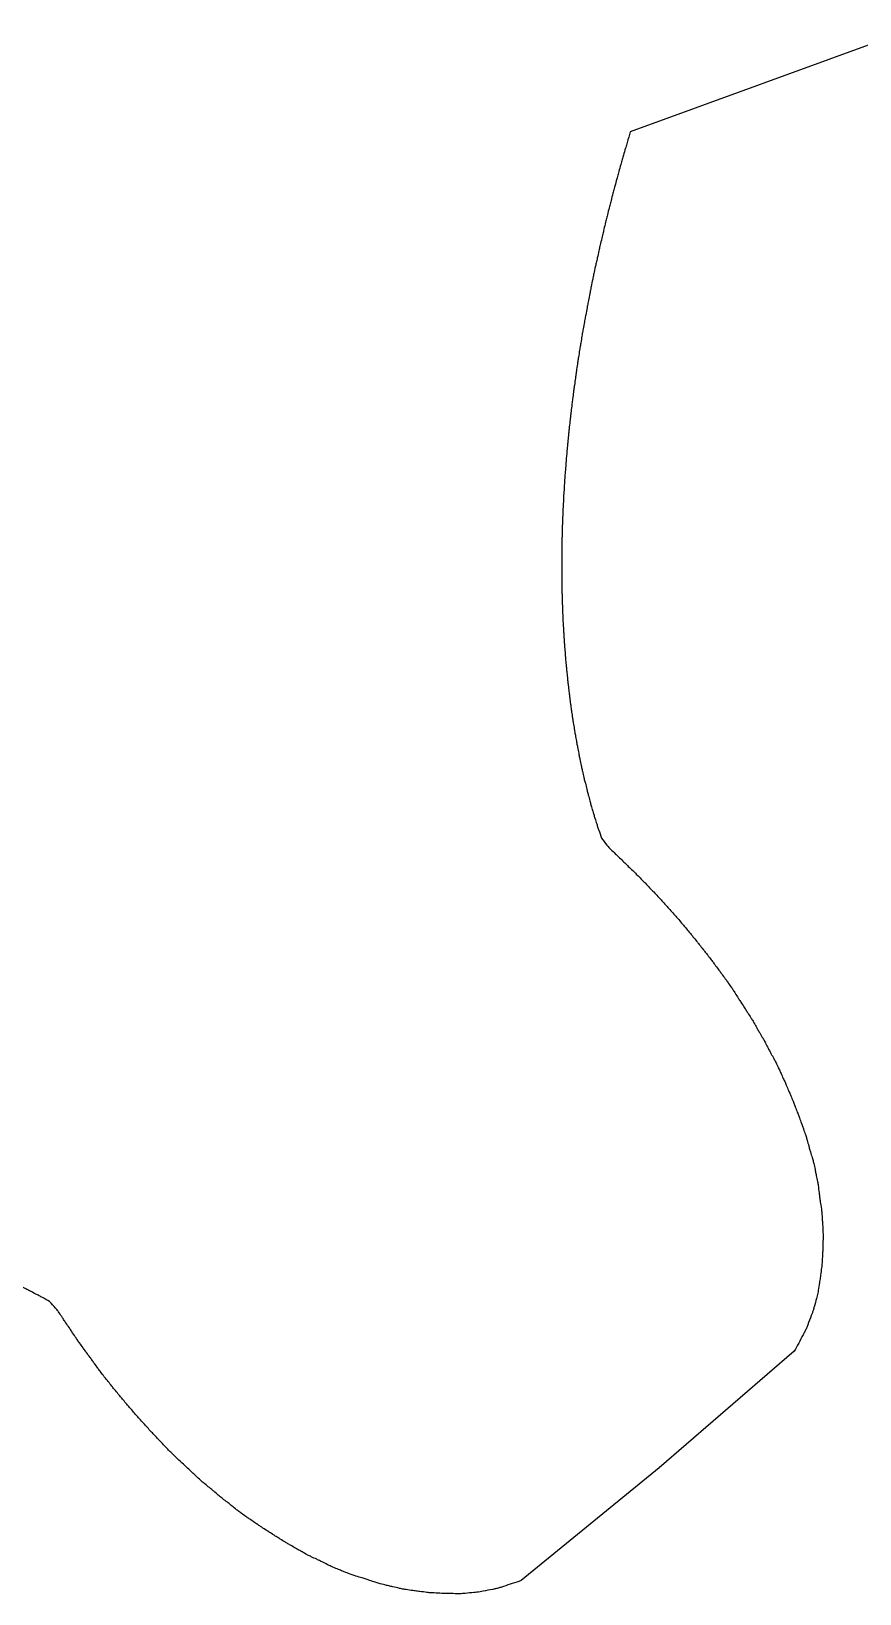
# Model space of a CAD drawing. Header units: millimetres. Extents: x -30 to 50.3, y -44.8 to 28.9.
# Drawn here: x -18.15 to -9.36, y 12.36 to 28.92 of the extents above; entities that cross this region are included whole.
import ezdxf

# ---------------------------------------------------------------- set-up
doc = ezdxf.new("R2010")
doc.units = ezdxf.units.MM

msp = doc.modelspace()

# ---------------------------------------------------------------- linework, layer by layer
at = {"color": 7, "linetype": 'Continuous', "lineweight": 25}
for p, q in [((-8.869, 28.921), (-11.796, 27.855)), ((-10.057, 14.927), (-11.49, 13.693)), ((-11.49, 13.693), (-12.954, 12.496))]:
    msp.add_line(p, q, dxfattribs=at)
for points, knots in [([(-11.796, 27.855), (-11.807, 27.817), (-11.819, 27.778), (-11.83, 27.74), (-11.833, 27.731), (-11.838, 27.714), (-11.845, 27.689), (-11.85, 27.671), (-11.853, 27.663), (-11.86, 27.637), (-11.868, 27.612), (-11.875, 27.586), (-11.877, 27.578), (-11.882, 27.56), (-11.89, 27.535), (-11.894, 27.518), (-11.897, 27.509), (-11.904, 27.484), (-11.911, 27.458), (-11.918, 27.433), (-11.921, 27.424), (-11.925, 27.407), (-11.932, 27.381), (-11.937, 27.364), (-11.939, 27.356), (-11.946, 27.33), (-11.953, 27.305), (-11.96, 27.279), (-11.962, 27.271), (-11.967, 27.254), (-11.974, 27.228), (-11.978, 27.211), (-11.98, 27.203), (-11.987, 27.177), (-11.994, 27.152), (-12, 27.126), (-12.002, 27.118), (-12.007, 27.101), (-12.013, 27.075), (-12.018, 27.058), (-12.02, 27.05), (-12.026, 27.025), (-12.033, 26.999), (-12.039, 26.974), (-12.041, 26.965), (-12.045, 26.948), (-12.052, 26.923), (-12.056, 26.906), (-12.058, 26.897), (-12.064, 26.872), (-12.07, 26.847), (-12.076, 26.821), (-12.078, 26.813), (-12.082, 26.796), (-12.088, 26.771), (-12.092, 26.754), (-12.094, 26.745), (-12.1, 26.72), (-12.106, 26.695), (-12.112, 26.669), (-12.114, 26.661), (-12.118, 26.644), (-12.124, 26.619), (-12.128, 26.602), (-12.129, 26.593), (-12.135, 26.568), (-12.141, 26.543), (-12.146, 26.518), (-12.148, 26.509), (-12.152, 26.492), (-12.158, 26.467), (-12.161, 26.45), (-12.163, 26.442), (-12.169, 26.417), (-12.174, 26.392), (-12.179, 26.366), (-12.181, 26.358), (-12.185, 26.341), (-12.19, 26.316), (-12.194, 26.299), (-12.195, 26.291), (-12.2, 26.266), (-12.206, 26.24), (-12.211, 26.215), (-12.212, 26.207), (-12.216, 26.19), (-12.221, 26.165), (-12.224, 26.148), (-12.226, 26.14), (-12.231, 26.115), (-12.236, 26.09), (-12.241, 26.065), (-12.242, 26.056), (-12.246, 26.04), (-12.25, 26.015), (-12.253, 25.998), (-12.255, 25.99), (-12.26, 25.965), (-12.264, 25.94), (-12.269, 25.915), (-12.271, 25.906), (-12.274, 25.89), (-12.278, 25.865), (-12.281, 25.848), (-12.283, 25.84), (-12.287, 25.815), (-12.292, 25.79), (-12.296, 25.765), (-12.298, 25.756), (-12.3, 25.74), (-12.305, 25.715), (-12.308, 25.698), (-12.309, 25.69), (-12.313, 25.665), (-12.317, 25.64), (-12.321, 25.615), (-12.323, 25.607), (-12.326, 25.59), (-12.33, 25.566), (-12.332, 25.549), (-12.334, 25.541), (-12.338, 25.516), (-12.342, 25.491), (-12.345, 25.466), (-12.347, 25.458), (-12.349, 25.442), (-12.353, 25.417), (-12.356, 25.4), (-12.357, 25.392), (-12.361, 25.367), (-12.364, 25.342), (-12.368, 25.318), (-12.369, 25.309), (-12.372, 25.293), (-12.375, 25.268), (-12.377, 25.252), (-12.379, 25.244), (-12.382, 25.219), (-12.385, 25.194), (-12.389, 25.17), (-12.39, 25.161), (-12.392, 25.145), (-12.396, 25.12), (-12.398, 25.104), (-12.399, 25.096), (-12.402, 25.071), (-12.405, 25.047), (-12.408, 25.022), (-12.409, 25.014), (-12.412, 24.997), (-12.415, 24.973), (-12.417, 24.956), (-12.418, 24.948), (-12.421, 24.924), (-12.423, 24.899), (-12.426, 24.875), (-12.427, 24.867), (-12.429, 24.85), (-12.432, 24.826), (-12.434, 24.81), (-12.435, 24.801), (-12.438, 24.777), (-12.44, 24.752), (-12.443, 24.728), (-12.444, 24.72), (-12.446, 24.704), (-12.448, 24.679), (-12.45, 24.663), (-12.451, 24.655), (-12.453, 24.631), (-12.455, 24.606), (-12.458, 24.582), (-12.459, 24.574), (-12.46, 24.558), (-12.463, 24.533), (-12.464, 24.517), (-12.465, 24.509), (-12.467, 24.485), (-12.469, 24.46), (-12.471, 24.436), (-12.472, 24.428), (-12.474, 24.412), (-12.476, 24.388), (-12.477, 24.372), (-12.478, 24.364), (-12.479, 24.339), (-12.481, 24.315), (-12.483, 24.291), (-12.484, 24.283), (-12.485, 24.267), (-12.487, 24.243), (-12.488, 24.227), (-12.489, 24.219), (-12.49, 24.195), (-12.492, 24.17), (-12.494, 24.146), (-12.494, 24.138), (-12.495, 24.122), (-12.497, 24.098), (-12.498, 24.082), (-12.498, 24.074), (-12.5, 24.05), (-12.501, 24.026), (-12.503, 24.002), (-12.503, 23.994), (-12.504, 23.978), (-12.505, 23.954), (-12.506, 23.939), (-12.506, 23.931), (-12.508, 23.907), (-12.509, 23.883), (-12.51, 23.859), (-12.51, 23.851), (-12.511, 23.835), (-12.512, 23.811), (-12.513, 23.795), (-12.513, 23.787), (-12.514, 23.764), (-12.515, 23.74), (-12.516, 23.716), (-12.516, 23.708), (-12.517, 23.692), (-12.518, 23.669), (-12.518, 23.653), (-12.518, 23.645), (-12.519, 23.621), (-12.519, 23.597), (-12.52, 23.574), (-12.52, 23.566), (-12.521, 23.55), (-12.521, 23.526), (-12.522, 23.511), (-12.522, 23.503), (-12.522, 23.479), (-12.522, 23.456), (-12.523, 23.432), (-12.523, 23.424), (-12.523, 23.408), (-12.523, 23.385), (-12.524, 23.369), (-12.524, 23.361), (-12.524, 23.338), (-12.524, 23.314), (-12.524, 23.291), (-12.524, 23.283), (-12.524, 23.268), (-12.524, 23.244), (-12.524, 23.229), (-12.524, 23.221), (-12.524, 23.197), (-12.524, 23.174), (-12.524, 23.151), (-12.524, 23.143), (-12.523, 23.127), (-12.523, 23.104), (-12.523, 23.088), (-12.523, 23.081), (-12.522, 23.057), (-12.522, 23.034), (-12.522, 23.011), (-12.521, 23.003), (-12.521, 22.988), (-12.521, 22.965), (-12.52, 22.949), (-12.52, 22.941), (-12.519, 22.918), (-12.519, 22.895), (-12.518, 22.872), (-12.518, 22.864), (-12.517, 22.849), (-12.517, 22.826), (-12.516, 22.81), (-12.516, 22.803), (-12.515, 22.78), (-12.514, 22.757), (-12.513, 22.734), (-12.512, 22.726), (-12.512, 22.711), (-12.511, 22.688), (-12.51, 22.672), (-12.51, 22.665), (-12.508, 22.642), (-12.507, 22.619), (-12.506, 22.596), (-12.506, 22.588), (-12.505, 22.573), (-12.503, 22.55), (-12.502, 22.535), (-12.502, 22.528), (-12.5, 22.505), (-12.499, 22.482), (-12.497, 22.459), (-12.497, 22.452), (-12.496, 22.436), (-12.494, 22.414), (-12.493, 22.399), (-12.493, 22.391), (-12.491, 22.368), (-12.489, 22.346), (-12.487, 22.323), (-12.487, 22.316), (-12.486, 22.301), (-12.484, 22.278), (-12.482, 22.263), (-12.482, 22.255), (-12.48, 22.233), (-12.478, 22.21), (-12.475, 22.188), (-12.475, 22.18), (-12.473, 22.165), (-12.471, 22.143), (-12.47, 22.128), (-12.469, 22.121), (-12.467, 22.098), (-12.464, 22.076), (-12.462, 22.053), (-12.461, 22.046), (-12.46, 22.031), (-12.457, 22.009), (-12.455, 21.994), (-12.455, 21.987), (-12.452, 21.964), (-12.449, 21.942), (-12.447, 21.92), (-12.446, 21.912), (-12.444, 21.898), (-12.441, 21.876), (-12.439, 21.861), (-12.438, 21.853), (-12.436, 21.831), (-12.433, 21.809), (-12.43, 21.787), (-12.429, 21.78), (-12.427, 21.765), (-12.424, 21.743), (-12.422, 21.728), (-12.421, 21.721), (-12.417, 21.699), (-12.414, 21.677), (-12.411, 21.655), (-12.41, 21.648), (-12.408, 21.634), (-12.404, 21.612), (-12.402, 21.597), (-12.401, 21.59), (-12.397, 21.568), (-12.394, 21.546), (-12.39, 21.525), (-12.389, 21.517), (-12.387, 21.503), (-12.383, 21.481), (-12.381, 21.467), (-12.379, 21.459), (-12.375, 21.438), (-12.372, 21.416), (-12.368, 21.395), (-12.366, 21.387), (-12.364, 21.373), (-12.36, 21.352), (-12.357, 21.337), (-12.356, 21.33), (-12.352, 21.309), (-12.347, 21.287), (-12.343, 21.266), (-12.342, 21.259), (-12.339, 21.244), (-12.335, 21.223), (-12.332, 21.209), (-12.33, 21.202), (-12.326, 21.18), (-12.321, 21.159), (-12.317, 21.138), (-12.315, 21.131), (-12.312, 21.117), (-12.308, 21.096), (-12.305, 21.082), (-12.303, 21.074), (-12.298, 21.053), (-12.293, 21.032), (-12.288, 21.011), (-12.287, 21.004), (-12.284, 20.99), (-12.279, 20.969), (-12.275, 20.955), (-12.273, 20.948), (-12.268, 20.928), (-12.263, 20.907), (-12.258, 20.886), (-12.256, 20.879), (-12.253, 20.865), (-12.247, 20.844), (-12.244, 20.83), (-12.242, 20.823), (-12.236, 20.803), (-12.231, 20.782), (-12.225, 20.762), (-12.223, 20.755), (-12.22, 20.741), (-12.214, 20.72), (-12.21, 20.707), (-12.208, 20.7), (-12.202, 20.679), (-12.196, 20.659), (-12.19, 20.639), (-12.188, 20.632), (-12.184, 20.618), (-12.178, 20.598), (-12.174, 20.584), (-12.171, 20.578), (-12.165, 20.557), (-12.159, 20.537), (-12.152, 20.517), (-12.15, 20.51), (-12.146, 20.497), (-12.139, 20.477), (-12.135, 20.464), (-12.132, 20.457), (-12.122, 20.427), (-12.112, 20.397), (-12.102, 20.367)], [0, 0, 0, 0, 0.015839, 0.015839, 0.015839, 0.019352, 0.022865, 0.026377, 0.026377, 0.026377, 0.036893, 0.036893, 0.036893, 0.040392, 0.04389, 0.047388, 0.047388, 0.047388, 0.057861, 0.057861, 0.057861, 0.061345, 0.064828, 0.068312, 0.068312, 0.068312, 0.078742, 0.078742, 0.078742, 0.082211, 0.08568, 0.08915, 0.08915, 0.08915, 0.099536, 0.099536, 0.099536, 0.102991, 0.106446, 0.109901, 0.109901, 0.109901, 0.120244, 0.120244, 0.120244, 0.123684, 0.127125, 0.130565, 0.130565, 0.130565, 0.140865, 0.140865, 0.140865, 0.144291, 0.147717, 0.151143, 0.151143, 0.151143, 0.1614, 0.1614, 0.1614, 0.164811, 0.168223, 0.171634, 0.171634, 0.171634, 0.181848, 0.181848, 0.181848, 0.185245, 0.188642, 0.192039, 0.192039, 0.192039, 0.20221, 0.20221, 0.20221, 0.205592, 0.208975, 0.212358, 0.212358, 0.212358, 0.222484, 0.222484, 0.222484, 0.225853, 0.229221, 0.232589, 0.232589, 0.232589, 0.242672, 0.242672, 0.242672, 0.246026, 0.24938, 0.252734, 0.252734, 0.252734, 0.262774, 0.262774, 0.262774, 0.266113, 0.269453, 0.272793, 0.272793, 0.272793, 0.28279, 0.28279, 0.28279, 0.286115, 0.28944, 0.292765, 0.292765, 0.292765, 0.302718, 0.302718, 0.302718, 0.306028, 0.309339, 0.312649, 0.312649, 0.312649, 0.32256, 0.32256, 0.32256, 0.325856, 0.329152, 0.332448, 0.332448, 0.332448, 0.342315, 0.342315, 0.342315, 0.345597, 0.348879, 0.35216, 0.35216, 0.35216, 0.361984, 0.361984, 0.361984, 0.365251, 0.368519, 0.371786, 0.371786, 0.371786, 0.381566, 0.381566, 0.381566, 0.384819, 0.388072, 0.391325, 0.391325, 0.391325, 0.401062, 0.401062, 0.401062, 0.4043, 0.407539, 0.410777, 0.410777, 0.410777, 0.420471, 0.420471, 0.420471, 0.423695, 0.426919, 0.430143, 0.430143, 0.430143, 0.439794, 0.439794, 0.439794, 0.443003, 0.446213, 0.449423, 0.449423, 0.449423, 0.45903, 0.45903, 0.45903, 0.462225, 0.46542, 0.468615, 0.468615, 0.468615, 0.478179, 0.478179, 0.478179, 0.48136, 0.48454, 0.487721, 0.487721, 0.487721, 0.497242, 0.497242, 0.497242, 0.500408, 0.503574, 0.506741, 0.506741, 0.506741, 0.516218, 0.516218, 0.516218, 0.51937, 0.522522, 0.525674, 0.525674, 0.525674, 0.535108, 0.535108, 0.535108, 0.538245, 0.541382, 0.54452, 0.54452, 0.54452, 0.553911, 0.553911, 0.553911, 0.557034, 0.560157, 0.56328, 0.56328, 0.56328, 0.572627, 0.572627, 0.572627, 0.575736, 0.578844, 0.581953, 0.581953, 0.581953, 0.591257, 0.591257, 0.591257, 0.594351, 0.597445, 0.600539, 0.600539, 0.600539, 0.6098, 0.6098, 0.6098, 0.61288, 0.61596, 0.61904, 0.61904, 0.61904, 0.628257, 0.628257, 0.628257, 0.631323, 0.634388, 0.637453, 0.637453, 0.637453, 0.646627, 0.646627, 0.646627, 0.649678, 0.652729, 0.65578, 0.65578, 0.65578, 0.664911, 0.664911, 0.664911, 0.667947, 0.670984, 0.67402, 0.67402, 0.67402, 0.683108, 0.683108, 0.683108, 0.68613, 0.689152, 0.692174, 0.692174, 0.692174, 0.701218, 0.701218, 0.701218, 0.704226, 0.707233, 0.710241, 0.710241, 0.710241, 0.719242, 0.719242, 0.719242, 0.722235, 0.725228, 0.728221, 0.728221, 0.728221, 0.737179, 0.737179, 0.737179, 0.740158, 0.743137, 0.746115, 0.746115, 0.746115, 0.75503, 0.75503, 0.75503, 0.757994, 0.760959, 0.763923, 0.763923, 0.763923, 0.772794, 0.772794, 0.772794, 0.775744, 0.778694, 0.781644, 0.781644, 0.781644, 0.790472, 0.790472, 0.790472, 0.793407, 0.796342, 0.799278, 0.799278, 0.799278, 0.808063, 0.808063, 0.808063, 0.810984, 0.813905, 0.816826, 0.816826, 0.816826, 0.825567, 0.825567, 0.825567, 0.828473, 0.83138, 0.834286, 0.834286, 0.834286, 0.842985, 0.842985, 0.842985, 0.845877, 0.848769, 0.851661, 0.851661, 0.851661, 0.860316, 0.860316, 0.860316, 0.863193, 0.866071, 0.868949, 0.868949, 0.868949, 0.87756, 0.87756, 0.87756, 0.880423, 0.883287, 0.88615, 0.88615, 0.88615, 0.894718, 0.894718, 0.894718, 0.897567, 0.900416, 0.903264, 0.903264, 0.903264, 0.911789, 0.911789, 0.911789, 0.914624, 0.917458, 0.920292, 0.920292, 0.920292, 0.928774, 0.928774, 0.928774, 0.931594, 0.934414, 0.937234, 0.937234, 0.937234, 0.945672, 0.945672, 0.945672, 0.948477, 0.951283, 0.954088, 0.954088, 0.954088, 0.962483, 0.962483, 0.962483, 0.965274, 0.968065, 0.970856, 0.970856, 0.970856, 0.979208, 0.979208, 0.979208, 0.981984, 0.984761, 0.987537, 0.987537, 0.987537, 1, 1, 1, 1]), ([(-12.102, 20.367), (-12.082, 20.343), (-12.063, 20.318), (-12.044, 20.293), (-12.04, 20.288), (-12.031, 20.277), (-12.017, 20.261), (-12.007, 20.252), (-12.002, 20.247), (-11.986, 20.232), (-11.971, 20.217), (-11.955, 20.202), (-11.95, 20.197), (-11.94, 20.188), (-11.924, 20.173), (-11.914, 20.163), (-11.909, 20.158), (-11.894, 20.143), (-11.878, 20.128), (-11.863, 20.113), (-11.858, 20.108), (-11.848, 20.098), (-11.832, 20.083), (-11.822, 20.073), (-11.817, 20.068), (-11.801, 20.054), (-11.786, 20.039), (-11.77, 20.024), (-11.765, 20.019), (-11.755, 20.009), (-11.74, 19.994), (-11.73, 19.984), (-11.725, 19.979), (-11.71, 19.964), (-11.695, 19.949), (-11.68, 19.933), (-11.675, 19.928), (-11.666, 19.918), (-11.651, 19.903), (-11.641, 19.893), (-11.636, 19.888), (-11.622, 19.872), (-11.607, 19.857), (-11.592, 19.841), (-11.588, 19.836), (-11.578, 19.826), (-11.563, 19.811), (-11.553, 19.801), (-11.548, 19.796), (-11.533, 19.78), (-11.518, 19.765), (-11.504, 19.75), (-11.499, 19.745), (-11.489, 19.735), (-11.474, 19.719), (-11.465, 19.709), (-11.46, 19.704), (-11.446, 19.688), (-11.432, 19.672), (-11.418, 19.657), (-11.413, 19.652), (-11.404, 19.641), (-11.39, 19.625), (-11.38, 19.615), (-11.376, 19.61), (-11.362, 19.594), (-11.348, 19.578), (-11.334, 19.562), (-11.329, 19.557), (-11.32, 19.547), (-11.306, 19.531), (-11.297, 19.52), (-11.293, 19.515), (-11.279, 19.499), (-11.265, 19.483), (-11.252, 19.467), (-11.247, 19.462), (-11.238, 19.451), (-11.225, 19.435), (-11.216, 19.424), (-11.211, 19.419), (-11.198, 19.403), (-11.184, 19.387), (-11.171, 19.371), (-11.166, 19.365), (-11.157, 19.355), (-11.144, 19.338), (-11.135, 19.328), (-11.131, 19.322), (-11.118, 19.306), (-11.105, 19.29), (-11.092, 19.274), (-11.087, 19.268), (-11.078, 19.257), (-11.065, 19.241), (-11.057, 19.23), (-11.052, 19.225), (-11.04, 19.208), (-11.027, 19.192), (-11.014, 19.176), (-11.009, 19.17), (-11.001, 19.159), (-10.988, 19.143), (-10.98, 19.132), (-10.975, 19.126), (-10.963, 19.11), (-10.95, 19.093), (-10.937, 19.077), (-10.933, 19.071), (-10.925, 19.06), (-10.912, 19.044), (-10.904, 19.032), (-10.9, 19.027), (-10.887, 19.01), (-10.875, 18.994), (-10.863, 18.977), (-10.858, 18.971), (-10.85, 18.96), (-10.838, 18.944), (-10.83, 18.932), (-10.826, 18.927), (-10.814, 18.91), (-10.801, 18.893), (-10.789, 18.876), (-10.785, 18.871), (-10.777, 18.86), (-10.765, 18.843), (-10.757, 18.831), (-10.753, 18.826), (-10.741, 18.809), (-10.729, 18.792), (-10.717, 18.775), (-10.713, 18.769), (-10.705, 18.758), (-10.694, 18.741), (-10.687, 18.729), (-10.683, 18.723), (-10.672, 18.706), (-10.661, 18.688), (-10.65, 18.671), (-10.647, 18.665), (-10.64, 18.653), (-10.628, 18.636), (-10.621, 18.624), (-10.617, 18.618), (-10.606, 18.601), (-10.594, 18.584), (-10.583, 18.567), (-10.579, 18.561), (-10.571, 18.549), (-10.56, 18.532), (-10.553, 18.52), (-10.549, 18.515), (-10.538, 18.497), (-10.527, 18.48), (-10.516, 18.462), (-10.512, 18.457), (-10.505, 18.445), (-10.494, 18.427), (-10.487, 18.415), (-10.484, 18.409), (-10.474, 18.391), (-10.464, 18.373), (-10.454, 18.355), (-10.451, 18.349), (-10.444, 18.337), (-10.434, 18.319), (-10.426, 18.308), (-10.423, 18.302), (-10.412, 18.284), (-10.402, 18.266), (-10.391, 18.249), (-10.388, 18.243), (-10.381, 18.231), (-10.371, 18.213), (-10.364, 18.201), (-10.361, 18.194), (-10.352, 18.176), (-10.342, 18.158), (-10.333, 18.139), (-10.33, 18.133), (-10.323, 18.121), (-10.314, 18.103), (-10.307, 18.091), (-10.304, 18.085), (-10.294, 18.067), (-10.284, 18.049), (-10.274, 18.031), (-10.27, 18.025), (-10.263, 18.013), (-10.254, 17.994), (-10.248, 17.982), (-10.245, 17.976), (-10.236, 17.957), (-10.228, 17.938), (-10.219, 17.92), (-10.216, 17.913), (-10.21, 17.901), (-10.201, 17.882), (-10.195, 17.87), (-10.193, 17.863), (-10.184, 17.844), (-10.176, 17.825), (-10.167, 17.807), (-10.164, 17.8), (-10.158, 17.788), (-10.15, 17.769), (-10.145, 17.756), (-10.142, 17.75), (-10.134, 17.731), (-10.125, 17.712), (-10.117, 17.692), (-10.115, 17.686), (-10.109, 17.673), (-10.101, 17.654), (-10.096, 17.641), (-10.093, 17.635), (-10.085, 17.616), (-10.077, 17.597), (-10.069, 17.577), (-10.067, 17.571), (-10.062, 17.558), (-10.054, 17.539), (-10.049, 17.526), (-10.046, 17.519), (-10.039, 17.5), (-10.031, 17.48), (-10.024, 17.461), (-10.021, 17.454), (-10.016, 17.441), (-10.009, 17.422), (-10.004, 17.409), (-10.001, 17.402), (-9.994, 17.383), (-9.987, 17.363), (-9.98, 17.343), (-9.977, 17.337), (-9.972, 17.324), (-9.965, 17.304), (-9.961, 17.291), (-9.958, 17.284), (-9.952, 17.264), (-9.945, 17.245), (-9.938, 17.225), (-9.935, 17.218), (-9.931, 17.205), (-9.925, 17.184), (-9.921, 17.171), (-9.919, 17.164), (-9.914, 17.143), (-9.908, 17.123), (-9.903, 17.102), (-9.901, 17.095), (-9.897, 17.081), (-9.892, 17.061), (-9.887, 17.047), (-9.885, 17.041), (-9.879, 17.02), (-9.873, 17), (-9.867, 16.98), (-9.865, 16.973), (-9.86, 16.959), (-9.855, 16.939), (-9.852, 16.925), (-9.85, 16.918), (-9.846, 16.897), (-9.841, 16.876), (-9.836, 16.854), (-9.835, 16.847), (-9.832, 16.833), (-9.827, 16.812), (-9.824, 16.798), (-9.823, 16.791), (-9.819, 16.769), (-9.814, 16.748), (-9.81, 16.726), (-9.809, 16.719), (-9.806, 16.705), (-9.802, 16.683), (-9.8, 16.668), (-9.8, 16.661), (-9.797, 16.638), (-9.794, 16.616), (-9.792, 16.594), (-9.791, 16.586), (-9.789, 16.571), (-9.786, 16.549), (-9.784, 16.534), (-9.783, 16.527), (-9.779, 16.505), (-9.776, 16.483), (-9.772, 16.461), (-9.771, 16.454), (-9.769, 16.439), (-9.766, 16.416), (-9.765, 16.401), (-9.765, 16.394), (-9.763, 16.371), (-9.761, 16.348), (-9.76, 16.325), (-9.759, 16.317), (-9.758, 16.302), (-9.756, 16.278), (-9.756, 16.263), (-9.755, 16.255), (-9.754, 16.232), (-9.753, 16.208), (-9.752, 16.185), (-9.751, 16.177), (-9.751, 16.161), (-9.75, 16.137), (-9.751, 16.121), (-9.751, 16.113), (-9.752, 16.089), (-9.753, 16.064), (-9.753, 16.04), (-9.753, 16.031), (-9.754, 16.015), (-9.755, 15.99), (-9.756, 15.973), (-9.756, 15.965), (-9.758, 15.94), (-9.759, 15.915), (-9.76, 15.89), (-9.761, 15.882), (-9.762, 15.864), (-9.764, 15.839), (-9.766, 15.822), (-9.768, 15.813), (-9.771, 15.787), (-9.774, 15.76), (-9.778, 15.734), (-9.779, 15.725), (-9.781, 15.707), (-9.785, 15.68), (-9.788, 15.663), (-9.789, 15.654), (-9.794, 15.627), (-9.798, 15.6), (-9.802, 15.573), (-9.803, 15.563), (-9.806, 15.544), (-9.813, 15.516), (-9.818, 15.497), (-9.82, 15.488), (-9.829, 15.458), (-9.837, 15.429), (-9.845, 15.399), (-9.848, 15.389), (-9.853, 15.367), (-9.864, 15.336), (-9.872, 15.316), (-9.876, 15.306), (-9.888, 15.273), (-9.901, 15.24), (-9.913, 15.208), (-9.918, 15.195), (-9.927, 15.171), (-9.944, 15.135), (-9.957, 15.112), (-9.963, 15.101), (-9.994, 15.043), (-10.025, 14.985), (-10.057, 14.927)], [0, 0, 0, 0, 0.015023, 0.015023, 0.015023, 0.018404, 0.021784, 0.025165, 0.025165, 0.025165, 0.035491, 0.035491, 0.035491, 0.038927, 0.042364, 0.0458, 0.0458, 0.0458, 0.056094, 0.056094, 0.056094, 0.059531, 0.062968, 0.066406, 0.066406, 0.066406, 0.076734, 0.076734, 0.076734, 0.080161, 0.083588, 0.087015, 0.087015, 0.087015, 0.097251, 0.097251, 0.097251, 0.100658, 0.104066, 0.107473, 0.107473, 0.107473, 0.11768, 0.11768, 0.11768, 0.121089, 0.124498, 0.127907, 0.127907, 0.127907, 0.138153, 0.138153, 0.138153, 0.141552, 0.144952, 0.148352, 0.148352, 0.148352, 0.158508, 0.158508, 0.158508, 0.161889, 0.16527, 0.168651, 0.168651, 0.168651, 0.178782, 0.178782, 0.178782, 0.182155, 0.185528, 0.188901, 0.188901, 0.188901, 0.199008, 0.199008, 0.199008, 0.202373, 0.205738, 0.209104, 0.209104, 0.209104, 0.219188, 0.219188, 0.219188, 0.222546, 0.225904, 0.229262, 0.229262, 0.229262, 0.239325, 0.239325, 0.239325, 0.242676, 0.246028, 0.249379, 0.249379, 0.249379, 0.259422, 0.259422, 0.259422, 0.262767, 0.266112, 0.269457, 0.269457, 0.269457, 0.279482, 0.279482, 0.279482, 0.282821, 0.28616, 0.289499, 0.289499, 0.289499, 0.299508, 0.299508, 0.299508, 0.302841, 0.306175, 0.309509, 0.309509, 0.309509, 0.319502, 0.319502, 0.319502, 0.322831, 0.32616, 0.329489, 0.329489, 0.329489, 0.339469, 0.339469, 0.339469, 0.342789, 0.346108, 0.349427, 0.349427, 0.349427, 0.359371, 0.359371, 0.359371, 0.362687, 0.366004, 0.36932, 0.36932, 0.36932, 0.379278, 0.379278, 0.379278, 0.382595, 0.385913, 0.389231, 0.389231, 0.389231, 0.39918, 0.39918, 0.39918, 0.402493, 0.405806, 0.409119, 0.409119, 0.409119, 0.419055, 0.419055, 0.419055, 0.422368, 0.42568, 0.428992, 0.428992, 0.428992, 0.438931, 0.438931, 0.438931, 0.442243, 0.445555, 0.448868, 0.448868, 0.448868, 0.458813, 0.458813, 0.458813, 0.462126, 0.465439, 0.468753, 0.468753, 0.468753, 0.47869, 0.47869, 0.47869, 0.482005, 0.48532, 0.488635, 0.488635, 0.488635, 0.498601, 0.498601, 0.498601, 0.501925, 0.505249, 0.508573, 0.508573, 0.508573, 0.518554, 0.518554, 0.518554, 0.521884, 0.525214, 0.528544, 0.528544, 0.528544, 0.538543, 0.538543, 0.538543, 0.54188, 0.545217, 0.548554, 0.548554, 0.548554, 0.558576, 0.558576, 0.558576, 0.561922, 0.565267, 0.568612, 0.568612, 0.568612, 0.578661, 0.578661, 0.578661, 0.582015, 0.58537, 0.588725, 0.588725, 0.588725, 0.598804, 0.598804, 0.598804, 0.60217, 0.605535, 0.608901, 0.608901, 0.608901, 0.619015, 0.619015, 0.619015, 0.622415, 0.625815, 0.629214, 0.629214, 0.629214, 0.639513, 0.639513, 0.639513, 0.642929, 0.646345, 0.649762, 0.649762, 0.649762, 0.659964, 0.659964, 0.659964, 0.663401, 0.666837, 0.670273, 0.670273, 0.670273, 0.680705, 0.680705, 0.680705, 0.684195, 0.687685, 0.691175, 0.691175, 0.691175, 0.701687, 0.701687, 0.701687, 0.705245, 0.708804, 0.712362, 0.712362, 0.712362, 0.723219, 0.723219, 0.723219, 0.726812, 0.730405, 0.733998, 0.733998, 0.733998, 0.744702, 0.744702, 0.744702, 0.748335, 0.751969, 0.755602, 0.755602, 0.755602, 0.766718, 0.766718, 0.766718, 0.770448, 0.774179, 0.777909, 0.777909, 0.777909, 0.789177, 0.789177, 0.789177, 0.793025, 0.796873, 0.800721, 0.800721, 0.800721, 0.812557, 0.812557, 0.812557, 0.816541, 0.820524, 0.824508, 0.824508, 0.824508, 0.836573, 0.836573, 0.836573, 0.840718, 0.844863, 0.849009, 0.849009, 0.849009, 0.861832, 0.861832, 0.861832, 0.866161, 0.870491, 0.87482, 0.87482, 0.87482, 0.887977, 0.887977, 0.887977, 0.892629, 0.897281, 0.901933, 0.901933, 0.901933, 0.916731, 0.916731, 0.916731, 0.921999, 0.927267, 0.932535, 0.932535, 0.932535, 0.94938, 0.94938, 0.94938, 0.955694, 0.962008, 0.968322, 0.968322, 0.968322, 1, 1, 1, 1]), ([(-17.956, 15.455), (-17.984, 15.47), (-18.012, 15.485), (-18.039, 15.5), (-18.046, 15.504), (-18.058, 15.511), (-18.076, 15.521), (-18.089, 15.527), (-18.095, 15.53), (-18.114, 15.54), (-18.133, 15.55), (-18.151, 15.56), (-18.158, 15.563), (-18.17, 15.57), (-18.189, 15.579), (-18.202, 15.585), (-18.208, 15.589), (-18.227, 15.598), (-18.246, 15.607), (-18.266, 15.617), (-18.272, 15.62), (-18.285, 15.626), (-18.304, 15.636), (-18.317, 15.642), (-18.323, 15.645), (-18.343, 15.654), (-18.362, 15.663), (-18.381, 15.672), (-18.388, 15.675), (-18.401, 15.681), (-18.42, 15.69), (-18.433, 15.696), (-18.44, 15.698), (-18.46, 15.707), (-18.479, 15.716), (-18.499, 15.725), (-18.505, 15.728), (-18.519, 15.733), (-18.538, 15.742), (-18.552, 15.748), (-18.558, 15.75), (-18.578, 15.759), (-18.598, 15.767), (-18.618, 15.776), (-18.625, 15.778), (-18.638, 15.784), (-18.658, 15.792), (-18.671, 15.798), (-18.678, 15.8), (-18.698, 15.808), (-18.718, 15.817), (-18.738, 15.825), (-18.745, 15.827), (-18.759, 15.833), (-18.779, 15.841), (-18.793, 15.846), (-18.799, 15.849), (-18.82, 15.856), (-18.84, 15.864), (-18.86, 15.872), (-18.867, 15.875), (-18.881, 15.88), (-18.901, 15.887), (-18.915, 15.892), (-18.922, 15.895), (-18.943, 15.903), (-18.963, 15.91), (-18.984, 15.918), (-18.991, 15.92), (-19.004, 15.925), (-19.025, 15.932), (-19.039, 15.937), (-19.046, 15.94), (-19.067, 15.947), (-19.088, 15.954), (-19.108, 15.961), (-19.115, 15.964), (-19.129, 15.969), (-19.15, 15.976), (-19.164, 15.98), (-19.171, 15.983), (-19.192, 15.99), (-19.213, 15.997), (-19.234, 16.004), (-19.241, 16.006), (-19.255, 16.011), (-19.277, 16.017), (-19.291, 16.022), (-19.298, 16.024), (-19.319, 16.031), (-19.34, 16.038), (-19.362, 16.044), (-19.369, 16.046), (-19.383, 16.051), (-19.404, 16.058), (-19.418, 16.062), (-19.426, 16.064), (-19.447, 16.07), (-19.468, 16.077), (-19.49, 16.083), (-19.497, 16.085), (-19.511, 16.09), (-19.533, 16.096), (-19.547, 16.1), (-19.554, 16.102), (-19.576, 16.108), (-19.598, 16.115), (-19.619, 16.121), (-19.627, 16.123), (-19.641, 16.127), (-19.663, 16.133), (-19.677, 16.137), (-19.684, 16.139), (-19.706, 16.145), (-19.728, 16.151), (-19.75, 16.157), (-19.757, 16.159), (-19.772, 16.163), (-19.794, 16.168), (-19.808, 16.172), (-19.816, 16.174), (-19.838, 16.18), (-19.86, 16.185), (-19.882, 16.191), (-19.889, 16.193), (-19.904, 16.197), (-19.926, 16.202), (-19.94, 16.206), (-19.948, 16.208), (-19.97, 16.213), (-19.992, 16.218), (-20.014, 16.224), (-20.022, 16.226), (-20.037, 16.229), (-20.059, 16.235), (-20.074, 16.238), (-20.081, 16.24), (-20.103, 16.245), (-20.126, 16.25), (-20.148, 16.255), (-20.156, 16.257), (-20.171, 16.26), (-20.193, 16.265), (-20.208, 16.269), (-20.215, 16.27), (-20.238, 16.275), (-20.26, 16.28), (-20.283, 16.285), (-20.29, 16.287), (-20.305, 16.29), (-20.328, 16.295), (-20.343, 16.298), (-20.351, 16.299), (-20.373, 16.304), (-20.396, 16.309), (-20.419, 16.313), (-20.426, 16.315), (-20.441, 16.318), (-20.464, 16.323), (-20.479, 16.326), (-20.487, 16.327), (-20.51, 16.332), (-20.533, 16.336), (-20.555, 16.34), (-20.563, 16.342), (-20.578, 16.345), (-20.601, 16.349), (-20.617, 16.352), (-20.624, 16.353), (-20.647, 16.358), (-20.67, 16.362), (-20.693, 16.366), (-20.701, 16.367), (-20.716, 16.37), (-20.739, 16.374), (-20.755, 16.377), (-20.762, 16.378), (-20.786, 16.382), (-20.809, 16.386), (-20.832, 16.39), (-20.84, 16.391), (-20.855, 16.394), (-20.878, 16.398), (-20.894, 16.4), (-20.901, 16.402), (-20.925, 16.405), (-20.948, 16.409), (-20.971, 16.413), (-20.979, 16.414), (-20.995, 16.416), (-21.018, 16.42), (-21.034, 16.422), (-21.041, 16.423), (-21.065, 16.427), (-21.088, 16.43), (-21.112, 16.434), (-21.12, 16.435), (-21.135, 16.437), (-21.159, 16.441), (-21.174, 16.443), (-21.182, 16.444), (-21.206, 16.447), (-21.23, 16.45), (-21.253, 16.454), (-21.261, 16.455), (-21.277, 16.457), (-21.3, 16.46), (-21.316, 16.462), (-21.324, 16.463), (-21.348, 16.466), (-21.372, 16.469), (-21.395, 16.472), (-21.403, 16.473), (-21.419, 16.475), (-21.443, 16.478), (-21.459, 16.48), (-21.467, 16.481), (-21.491, 16.483), (-21.514, 16.486), (-21.538, 16.489), (-21.546, 16.49), (-21.562, 16.492), (-21.586, 16.494), (-21.602, 16.496), (-21.61, 16.497), (-21.634, 16.499), (-21.658, 16.502), (-21.682, 16.504), (-21.69, 16.505), (-21.706, 16.507), (-21.73, 16.509), (-21.746, 16.511), (-21.754, 16.512), (-21.778, 16.514), (-21.803, 16.516), (-21.827, 16.519), (-21.835, 16.519), (-21.851, 16.521), (-21.875, 16.523), (-21.891, 16.524), (-21.899, 16.525), (-21.924, 16.527), (-21.948, 16.529), (-21.972, 16.531), (-21.98, 16.532), (-21.996, 16.533), (-22.021, 16.535), (-22.037, 16.537), (-22.045, 16.537), (-22.07, 16.539), (-22.094, 16.541), (-22.118, 16.543), (-22.126, 16.543), (-22.143, 16.545), (-22.167, 16.546), (-22.184, 16.547), (-22.192, 16.548), (-22.216, 16.549), (-22.241, 16.551), (-22.265, 16.553), (-22.273, 16.553), (-22.29, 16.554), (-22.314, 16.556), (-22.331, 16.557), (-22.339, 16.557), (-22.364, 16.558), (-22.388, 16.56), (-22.413, 16.561), (-22.421, 16.562), (-22.438, 16.563), (-22.462, 16.564), (-22.479, 16.565), (-22.487, 16.565), (-22.512, 16.566), (-22.537, 16.567), (-22.561, 16.568), (-22.57, 16.569), (-22.586, 16.569), (-22.611, 16.57), (-22.628, 16.571), (-22.636, 16.571), (-22.661, 16.572), (-22.686, 16.573), (-22.711, 16.574), (-22.719, 16.574), (-22.736, 16.575), (-22.76, 16.576), (-22.777, 16.576), (-22.785, 16.576), (-22.81, 16.577), (-22.835, 16.578), (-22.86, 16.578), (-22.869, 16.579), (-22.885, 16.579), (-22.911, 16.58), (-22.927, 16.58), (-22.936, 16.58), (-22.961, 16.581), (-22.986, 16.581), (-23.011, 16.581), (-23.019, 16.582), (-23.036, 16.582), (-23.061, 16.582), (-23.078, 16.582), (-23.087, 16.582), (-23.112, 16.583), (-23.137, 16.583), (-23.162, 16.583), (-23.171, 16.583), (-23.188, 16.583), (-23.213, 16.583), (-23.23, 16.583), (-23.238, 16.583), (-23.263, 16.583), (-23.289, 16.583), (-23.314, 16.583), (-23.323, 16.583), (-23.34, 16.583), (-23.365, 16.583), (-23.382, 16.583), (-23.39, 16.583), (-23.416, 16.582), (-23.441, 16.582), (-23.467, 16.582), (-23.475, 16.582), (-23.492, 16.582), (-23.518, 16.581), (-23.535, 16.581), (-23.543, 16.581), (-23.569, 16.58), (-23.594, 16.58), (-23.62, 16.579), (-23.628, 16.579), (-23.645, 16.579), (-23.671, 16.578), (-23.688, 16.578), (-23.697, 16.577), (-23.722, 16.577), (-23.748, 16.576), (-23.774, 16.575), (-23.782, 16.575), (-23.799, 16.575), (-23.825, 16.574), (-23.842, 16.573), (-23.851, 16.573), (-23.877, 16.572), (-23.902, 16.571), (-23.928, 16.57), (-23.937, 16.57), (-23.954, 16.569), (-23.98, 16.568), (-23.997, 16.567), (-24.006, 16.567), (-24.031, 16.565), (-24.057, 16.564), (-24.083, 16.563), (-24.092, 16.563), (-24.109, 16.562), (-24.135, 16.561), (-24.152, 16.56), (-24.161, 16.559), (-24.187, 16.558), (-24.213, 16.556), (-24.239, 16.555), (-24.247, 16.554), (-24.265, 16.554), (-24.291, 16.552), (-24.308, 16.551), (-24.317, 16.55), (-24.343, 16.549), (-24.369, 16.547), (-24.395, 16.545), (-24.404, 16.545), (-24.421, 16.544), (-24.447, 16.542), (-24.465, 16.541), (-24.473, 16.54), (-24.5, 16.538), (-24.526, 16.536), (-24.552, 16.534), (-24.561, 16.534), (-24.578, 16.532), (-24.604, 16.53), (-24.622, 16.529), (-24.63, 16.528), (-24.657, 16.526), (-24.683, 16.524), (-24.709, 16.522), (-24.718, 16.521), (-24.735, 16.52), (-24.762, 16.518), (-24.779, 16.516), (-24.788, 16.515), (-24.814, 16.513), (-24.841, 16.511), (-24.867, 16.508), (-24.876, 16.507), (-24.893, 16.506), (-24.92, 16.503), (-24.937, 16.502), (-24.946, 16.501), (-24.973, 16.498), (-24.999, 16.496), (-25.025, 16.493), (-25.034, 16.492), (-25.052, 16.49), (-25.078, 16.488), (-25.096, 16.486), (-25.105, 16.485), (-25.131, 16.482), (-25.158, 16.479), (-25.184, 16.476), (-25.193, 16.475), (-25.211, 16.474), (-25.238, 16.471), (-25.255, 16.469), (-25.264, 16.468), (-25.304, 16.463), (-25.344, 16.458), (-25.384, 16.454)], [0, 0, 0, 0, 0.012463, 0.012463, 0.012463, 0.015239, 0.018016, 0.020792, 0.020792, 0.020792, 0.029144, 0.029144, 0.029144, 0.031935, 0.034726, 0.037517, 0.037517, 0.037517, 0.045912, 0.045912, 0.045912, 0.048717, 0.051523, 0.054328, 0.054328, 0.054328, 0.062766, 0.062766, 0.062766, 0.065586, 0.068406, 0.071226, 0.071226, 0.071226, 0.079708, 0.079708, 0.079708, 0.082542, 0.085376, 0.088211, 0.088211, 0.088211, 0.096736, 0.096736, 0.096736, 0.099584, 0.102433, 0.105282, 0.105282, 0.105282, 0.11385, 0.11385, 0.11385, 0.116713, 0.119577, 0.12244, 0.12244, 0.12244, 0.131051, 0.131051, 0.131051, 0.133929, 0.136807, 0.139684, 0.139684, 0.139684, 0.148339, 0.148339, 0.148339, 0.151231, 0.154123, 0.157015, 0.157015, 0.157015, 0.165714, 0.165714, 0.165714, 0.16862, 0.171527, 0.174433, 0.174433, 0.174433, 0.183174, 0.183174, 0.183174, 0.186095, 0.189016, 0.191937, 0.191937, 0.191937, 0.200722, 0.200722, 0.200722, 0.203658, 0.206593, 0.209528, 0.209528, 0.209528, 0.218356, 0.218356, 0.218356, 0.221306, 0.224256, 0.227206, 0.227206, 0.227206, 0.236077, 0.236077, 0.236077, 0.239041, 0.242006, 0.24497, 0.24497, 0.24497, 0.253885, 0.253885, 0.253885, 0.256863, 0.259842, 0.262821, 0.262821, 0.262821, 0.271779, 0.271779, 0.271779, 0.274772, 0.277765, 0.280758, 0.280758, 0.280758, 0.289759, 0.289759, 0.289759, 0.292767, 0.295774, 0.298782, 0.298782, 0.298782, 0.307826, 0.307826, 0.307826, 0.310848, 0.31387, 0.316892, 0.316892, 0.316892, 0.32598, 0.32598, 0.32598, 0.329016, 0.332053, 0.335089, 0.335089, 0.335089, 0.34422, 0.34422, 0.34422, 0.347271, 0.350322, 0.353373, 0.353373, 0.353373, 0.362547, 0.362547, 0.362547, 0.365612, 0.368677, 0.371743, 0.371743, 0.371743, 0.38096, 0.38096, 0.38096, 0.38404, 0.38712, 0.3902, 0.3902, 0.3902, 0.399461, 0.399461, 0.399461, 0.402555, 0.405649, 0.408743, 0.408743, 0.408743, 0.418047, 0.418047, 0.418047, 0.421156, 0.424264, 0.427373, 0.427373, 0.427373, 0.43672, 0.43672, 0.43672, 0.439843, 0.442966, 0.446089, 0.446089, 0.446089, 0.45548, 0.45548, 0.45548, 0.458618, 0.461755, 0.464892, 0.464892, 0.464892, 0.474326, 0.474326, 0.474326, 0.477478, 0.48063, 0.483782, 0.483782, 0.483782, 0.493259, 0.493259, 0.493259, 0.496426, 0.499592, 0.502758, 0.502758, 0.502758, 0.512279, 0.512279, 0.512279, 0.51546, 0.51864, 0.521821, 0.521821, 0.521821, 0.531385, 0.531385, 0.531385, 0.53458, 0.537775, 0.54097, 0.54097, 0.54097, 0.550577, 0.550577, 0.550577, 0.553787, 0.556997, 0.560206, 0.560206, 0.560206, 0.569857, 0.569857, 0.569857, 0.573081, 0.576305, 0.579529, 0.579529, 0.579529, 0.589223, 0.589223, 0.589223, 0.592461, 0.5957, 0.598938, 0.598938, 0.598938, 0.608675, 0.608675, 0.608675, 0.611928, 0.615181, 0.618434, 0.618434, 0.618434, 0.628214, 0.628214, 0.628214, 0.631481, 0.634749, 0.638016, 0.638016, 0.638016, 0.64784, 0.64784, 0.64784, 0.651121, 0.654403, 0.657685, 0.657685, 0.657685, 0.667552, 0.667552, 0.667552, 0.670848, 0.674144, 0.67744, 0.67744, 0.67744, 0.687351, 0.687351, 0.687351, 0.690661, 0.693972, 0.697282, 0.697282, 0.697282, 0.707235, 0.707235, 0.707235, 0.71056, 0.713885, 0.71721, 0.71721, 0.71721, 0.727207, 0.727207, 0.727207, 0.730547, 0.733887, 0.737226, 0.737226, 0.737226, 0.747266, 0.747266, 0.747266, 0.75062, 0.753974, 0.757328, 0.757328, 0.757328, 0.767411, 0.767411, 0.767411, 0.770779, 0.774147, 0.777516, 0.777516, 0.777516, 0.787642, 0.787642, 0.787642, 0.791025, 0.794408, 0.79779, 0.79779, 0.79779, 0.807961, 0.807961, 0.807961, 0.811358, 0.814755, 0.818152, 0.818152, 0.818152, 0.828366, 0.828366, 0.828366, 0.831777, 0.835189, 0.8386, 0.8386, 0.8386, 0.848857, 0.848857, 0.848857, 0.852283, 0.855709, 0.859135, 0.859135, 0.859135, 0.869435, 0.869435, 0.869435, 0.872875, 0.876316, 0.879756, 0.879756, 0.879756, 0.890099, 0.890099, 0.890099, 0.893554, 0.897009, 0.900464, 0.900464, 0.900464, 0.91085, 0.91085, 0.91085, 0.91432, 0.917789, 0.921258, 0.921258, 0.921258, 0.931688, 0.931688, 0.931688, 0.935172, 0.938655, 0.942139, 0.942139, 0.942139, 0.952612, 0.952612, 0.952612, 0.95611, 0.959608, 0.963107, 0.963107, 0.963107, 0.973623, 0.973623, 0.973623, 0.977135, 0.980648, 0.984161, 0.984161, 0.984161, 1, 1, 1, 1]), ([(-12.954, 12.496), (-13.016, 12.475), (-13.079, 12.455), (-13.141, 12.434), (-13.154, 12.43), (-13.179, 12.421), (-13.217, 12.411), (-13.242, 12.406), (-13.255, 12.403), (-13.29, 12.397), (-13.324, 12.39), (-13.358, 12.383), (-13.369, 12.381), (-13.39, 12.377), (-13.423, 12.372), (-13.445, 12.37), (-13.456, 12.369), (-13.486, 12.366), (-13.517, 12.364), (-13.547, 12.361), (-13.557, 12.36), (-13.576, 12.358), (-13.605, 12.357), (-13.625, 12.357), (-13.634, 12.357), (-13.662, 12.358), (-13.689, 12.358), (-13.716, 12.359), (-13.725, 12.359), (-13.743, 12.359), (-13.77, 12.36), (-13.788, 12.361), (-13.797, 12.361), (-13.824, 12.363), (-13.85, 12.364), (-13.877, 12.365), (-13.885, 12.365), (-13.903, 12.366), (-13.928, 12.368), (-13.945, 12.37), (-13.954, 12.371), (-13.979, 12.374), (-14.004, 12.377), (-14.029, 12.38), (-14.037, 12.381), (-14.053, 12.383), (-14.078, 12.387), (-14.094, 12.389), (-14.102, 12.39), (-14.127, 12.394), (-14.151, 12.397), (-14.175, 12.401), (-14.183, 12.402), (-14.199, 12.404), (-14.223, 12.409), (-14.238, 12.412), (-14.246, 12.414), (-14.269, 12.419), (-14.291, 12.425), (-14.314, 12.43), (-14.322, 12.432), (-14.337, 12.435), (-14.359, 12.44), (-14.375, 12.444), (-14.382, 12.446), (-14.404, 12.452), (-14.427, 12.457), (-14.449, 12.463), (-14.456, 12.465), (-14.471, 12.469), (-14.493, 12.475), (-14.507, 12.48), (-14.514, 12.482), (-14.535, 12.489), (-14.556, 12.497), (-14.577, 12.504), (-14.584, 12.506), (-14.598, 12.511), (-14.62, 12.518), (-14.634, 12.522), (-14.641, 12.524), (-14.663, 12.531), (-14.684, 12.537), (-14.706, 12.544), (-14.713, 12.546), (-14.727, 12.55), (-14.748, 12.557), (-14.762, 12.563), (-14.769, 12.565), (-14.789, 12.573), (-14.809, 12.581), (-14.83, 12.589), (-14.837, 12.592), (-14.85, 12.597), (-14.87, 12.605), (-14.884, 12.611), (-14.89, 12.614), (-14.91, 12.622), (-14.93, 12.63), (-14.95, 12.638), (-14.957, 12.641), (-14.97, 12.647), (-14.99, 12.656), (-15.002, 12.662), (-15.009, 12.665), (-15.027, 12.675), (-15.046, 12.685), (-15.065, 12.694), (-15.071, 12.697), (-15.084, 12.704), (-15.103, 12.713), (-15.116, 12.719), (-15.123, 12.722), (-15.142, 12.731), (-15.161, 12.74), (-15.181, 12.749), (-15.187, 12.752), (-15.2, 12.758), (-15.219, 12.767), (-15.231, 12.774), (-15.237, 12.778), (-15.256, 12.788), (-15.274, 12.798), (-15.292, 12.809), (-15.298, 12.812), (-15.311, 12.819), (-15.329, 12.829), (-15.341, 12.836), (-15.347, 12.84), (-15.365, 12.85), (-15.383, 12.861), (-15.401, 12.871), (-15.407, 12.875), (-15.419, 12.882), (-15.437, 12.892), (-15.449, 12.9), (-15.455, 12.903), (-15.473, 12.914), (-15.491, 12.925), (-15.509, 12.936), (-15.514, 12.939), (-15.526, 12.947), (-15.544, 12.958), (-15.556, 12.965), (-15.562, 12.969), (-15.579, 12.98), (-15.597, 12.991), (-15.614, 13.002), (-15.62, 13.006), (-15.632, 13.013), (-15.649, 13.024), (-15.661, 13.032), (-15.667, 13.036), (-15.684, 13.047), (-15.702, 13.059), (-15.719, 13.07), (-15.725, 13.074), (-15.736, 13.081), (-15.753, 13.093), (-15.765, 13.101), (-15.771, 13.105), (-15.788, 13.116), (-15.805, 13.128), (-15.822, 13.14), (-15.828, 13.144), (-15.839, 13.151), (-15.856, 13.163), (-15.867, 13.171), (-15.873, 13.175), (-15.89, 13.187), (-15.907, 13.199), (-15.924, 13.211), (-15.929, 13.215), (-15.94, 13.223), (-15.957, 13.235), (-15.968, 13.244), (-15.973, 13.248), (-15.989, 13.261), (-16.005, 13.274), (-16.021, 13.287), (-16.026, 13.292), (-16.037, 13.3), (-16.053, 13.313), (-16.064, 13.322), (-16.07, 13.326), (-16.086, 13.338), (-16.102, 13.351), (-16.119, 13.363), (-16.124, 13.367), (-16.135, 13.376), (-16.151, 13.389), (-16.162, 13.398), (-16.167, 13.402), (-16.182, 13.416), (-16.198, 13.429), (-16.214, 13.443), (-16.219, 13.447), (-16.229, 13.456), (-16.245, 13.469), (-16.256, 13.478), (-16.261, 13.482), (-16.277, 13.495), (-16.293, 13.508), (-16.309, 13.521), (-16.314, 13.526), (-16.325, 13.534), (-16.341, 13.548), (-16.351, 13.557), (-16.356, 13.562), (-16.371, 13.576), (-16.386, 13.59), (-16.402, 13.604), (-16.407, 13.609), (-16.417, 13.618), (-16.432, 13.632), (-16.442, 13.641), (-16.447, 13.646), (-16.462, 13.66), (-16.477, 13.675), (-16.492, 13.689), (-16.497, 13.693), (-16.507, 13.703), (-16.522, 13.717), (-16.532, 13.726), (-16.537, 13.731), (-16.553, 13.745), (-16.568, 13.758), (-16.584, 13.772), (-16.589, 13.777), (-16.599, 13.786), (-16.614, 13.8), (-16.624, 13.81), (-16.629, 13.815), (-16.643, 13.829), (-16.658, 13.844), (-16.672, 13.859), (-16.677, 13.864), (-16.687, 13.873), (-16.702, 13.888), (-16.711, 13.898), (-16.716, 13.903), (-16.73, 13.918), (-16.745, 13.933), (-16.759, 13.948), (-16.764, 13.953), (-16.774, 13.963), (-16.788, 13.978), (-16.798, 13.988), (-16.802, 13.993), (-16.817, 14.008), (-16.831, 14.023), (-16.845, 14.038), (-16.85, 14.043), (-16.859, 14.053), (-16.874, 14.069), (-16.883, 14.079), (-16.888, 14.084), (-16.902, 14.099), (-16.916, 14.115), (-16.93, 14.13), (-16.934, 14.135), (-16.944, 14.145), (-16.958, 14.161), (-16.967, 14.171), (-16.972, 14.176), (-16.986, 14.192), (-16.999, 14.207), (-17.013, 14.223), (-17.018, 14.228), (-17.027, 14.238), (-17.041, 14.254), (-17.05, 14.265), (-17.055, 14.27), (-17.068, 14.286), (-17.082, 14.301), (-17.096, 14.317), (-17.1, 14.322), (-17.109, 14.333), (-17.123, 14.349), (-17.132, 14.36), (-17.137, 14.365), (-17.15, 14.381), (-17.164, 14.397), (-17.177, 14.413), (-17.182, 14.418), (-17.191, 14.429), (-17.204, 14.445), (-17.213, 14.456), (-17.217, 14.461), (-17.231, 14.477), (-17.244, 14.494), (-17.257, 14.51), (-17.262, 14.515), (-17.271, 14.526), (-17.284, 14.542), (-17.293, 14.553), (-17.297, 14.559), (-17.31, 14.575), (-17.323, 14.592), (-17.336, 14.608), (-17.341, 14.613), (-17.35, 14.624), (-17.363, 14.641), (-17.371, 14.652), (-17.376, 14.658), (-17.388, 14.674), (-17.401, 14.691), (-17.414, 14.707), (-17.419, 14.713), (-17.427, 14.724), (-17.44, 14.741), (-17.448, 14.753), (-17.452, 14.758), (-17.465, 14.776), (-17.477, 14.793), (-17.49, 14.81), (-17.494, 14.816), (-17.502, 14.827), (-17.514, 14.845), (-17.523, 14.856), (-17.527, 14.862), (-17.54, 14.879), (-17.552, 14.896), (-17.565, 14.913), (-17.569, 14.919), (-17.577, 14.93), (-17.59, 14.947), (-17.598, 14.959), (-17.602, 14.964), (-17.615, 14.982), (-17.627, 14.999), (-17.639, 15.016), (-17.644, 15.022), (-17.652, 15.033), (-17.664, 15.051), (-17.672, 15.063), (-17.676, 15.069), (-17.688, 15.086), (-17.7, 15.104), (-17.712, 15.122), (-17.716, 15.128), (-17.723, 15.14), (-17.735, 15.158), (-17.743, 15.17), (-17.747, 15.175), (-17.76, 15.193), (-17.772, 15.211), (-17.784, 15.228), (-17.788, 15.234), (-17.796, 15.246), (-17.808, 15.264), (-17.816, 15.276), (-17.819, 15.282), (-17.831, 15.299), (-17.843, 15.317), (-17.855, 15.335), (-17.859, 15.341), (-17.867, 15.353), (-17.88, 15.369), (-17.889, 15.38), (-17.894, 15.385), (-17.915, 15.408), (-17.936, 15.431), (-17.956, 15.455)], [0, 0, 0, 0, 0.031678, 0.031678, 0.031678, 0.037992, 0.044306, 0.05062, 0.05062, 0.05062, 0.067465, 0.067465, 0.067465, 0.072733, 0.078001, 0.083269, 0.083269, 0.083269, 0.098067, 0.098067, 0.098067, 0.102719, 0.107371, 0.112023, 0.112023, 0.112023, 0.12518, 0.12518, 0.12518, 0.129509, 0.133839, 0.138168, 0.138168, 0.138168, 0.150991, 0.150991, 0.150991, 0.155137, 0.159282, 0.163427, 0.163427, 0.163427, 0.175492, 0.175492, 0.175492, 0.179476, 0.183459, 0.187443, 0.187443, 0.187443, 0.199279, 0.199279, 0.199279, 0.203127, 0.206975, 0.210823, 0.210823, 0.210823, 0.222091, 0.222091, 0.222091, 0.225821, 0.229552, 0.233282, 0.233282, 0.233282, 0.244398, 0.244398, 0.244398, 0.248031, 0.251665, 0.255298, 0.255298, 0.255298, 0.266002, 0.266002, 0.266002, 0.269595, 0.273188, 0.276781, 0.276781, 0.276781, 0.287638, 0.287638, 0.287638, 0.291196, 0.294755, 0.298313, 0.298313, 0.298313, 0.308825, 0.308825, 0.308825, 0.312315, 0.315805, 0.319295, 0.319295, 0.319295, 0.329727, 0.329727, 0.329727, 0.333163, 0.336599, 0.340036, 0.340036, 0.340036, 0.350238, 0.350238, 0.350238, 0.353655, 0.357071, 0.360487, 0.360487, 0.360487, 0.370786, 0.370786, 0.370786, 0.374185, 0.377585, 0.380985, 0.380985, 0.380985, 0.391099, 0.391099, 0.391099, 0.394465, 0.39783, 0.401196, 0.401196, 0.401196, 0.411275, 0.411275, 0.411275, 0.41463, 0.417985, 0.421339, 0.421339, 0.421339, 0.431388, 0.431388, 0.431388, 0.434733, 0.438078, 0.441424, 0.441424, 0.441424, 0.451446, 0.451446, 0.451446, 0.454783, 0.45812, 0.461457, 0.461457, 0.461457, 0.471456, 0.471456, 0.471456, 0.474786, 0.478116, 0.481446, 0.481446, 0.481446, 0.491427, 0.491427, 0.491427, 0.494751, 0.498075, 0.501399, 0.501399, 0.501399, 0.511365, 0.511365, 0.511365, 0.51468, 0.517995, 0.52131, 0.52131, 0.52131, 0.531247, 0.531247, 0.531247, 0.534561, 0.537874, 0.541187, 0.541187, 0.541187, 0.551132, 0.551132, 0.551132, 0.554445, 0.557757, 0.561069, 0.561069, 0.561069, 0.571008, 0.571008, 0.571008, 0.57432, 0.577632, 0.580945, 0.580945, 0.580945, 0.590881, 0.590881, 0.590881, 0.594194, 0.597507, 0.60082, 0.60082, 0.60082, 0.610769, 0.610769, 0.610769, 0.614087, 0.617405, 0.620722, 0.620722, 0.620722, 0.63068, 0.63068, 0.63068, 0.633996, 0.637313, 0.640629, 0.640629, 0.640629, 0.650573, 0.650573, 0.650573, 0.653892, 0.657211, 0.660531, 0.660531, 0.660531, 0.670511, 0.670511, 0.670511, 0.67384, 0.677169, 0.680498, 0.680498, 0.680498, 0.690491, 0.690491, 0.690491, 0.693825, 0.697159, 0.700492, 0.700492, 0.700492, 0.710501, 0.710501, 0.710501, 0.71384, 0.717179, 0.720518, 0.720518, 0.720518, 0.730543, 0.730543, 0.730543, 0.733888, 0.737233, 0.740578, 0.740578, 0.740578, 0.750621, 0.750621, 0.750621, 0.753972, 0.757324, 0.760675, 0.760675, 0.760675, 0.770738, 0.770738, 0.770738, 0.774096, 0.777454, 0.780812, 0.780812, 0.780812, 0.790896, 0.790896, 0.790896, 0.794262, 0.797627, 0.800992, 0.800992, 0.800992, 0.811099, 0.811099, 0.811099, 0.814472, 0.817845, 0.821218, 0.821218, 0.821218, 0.831349, 0.831349, 0.831349, 0.83473, 0.838111, 0.841492, 0.841492, 0.841492, 0.851648, 0.851648, 0.851648, 0.855048, 0.858448, 0.861847, 0.861847, 0.861847, 0.872093, 0.872093, 0.872093, 0.875502, 0.878911, 0.88232, 0.88232, 0.88232, 0.892527, 0.892527, 0.892527, 0.895934, 0.899342, 0.902749, 0.902749, 0.902749, 0.912985, 0.912985, 0.912985, 0.916412, 0.919839, 0.923266, 0.923266, 0.923266, 0.933594, 0.933594, 0.933594, 0.937032, 0.940469, 0.943906, 0.943906, 0.943906, 0.9542, 0.9542, 0.9542, 0.957636, 0.961073, 0.964509, 0.964509, 0.964509, 0.974835, 0.974835, 0.974835, 0.978216, 0.981596, 0.984977, 0.984977, 0.984977, 1, 1, 1, 1])]:
    msp.add_open_spline(points, degree=3, knots=knots, dxfattribs=at)

doc.saveas('drawing.dxf')
